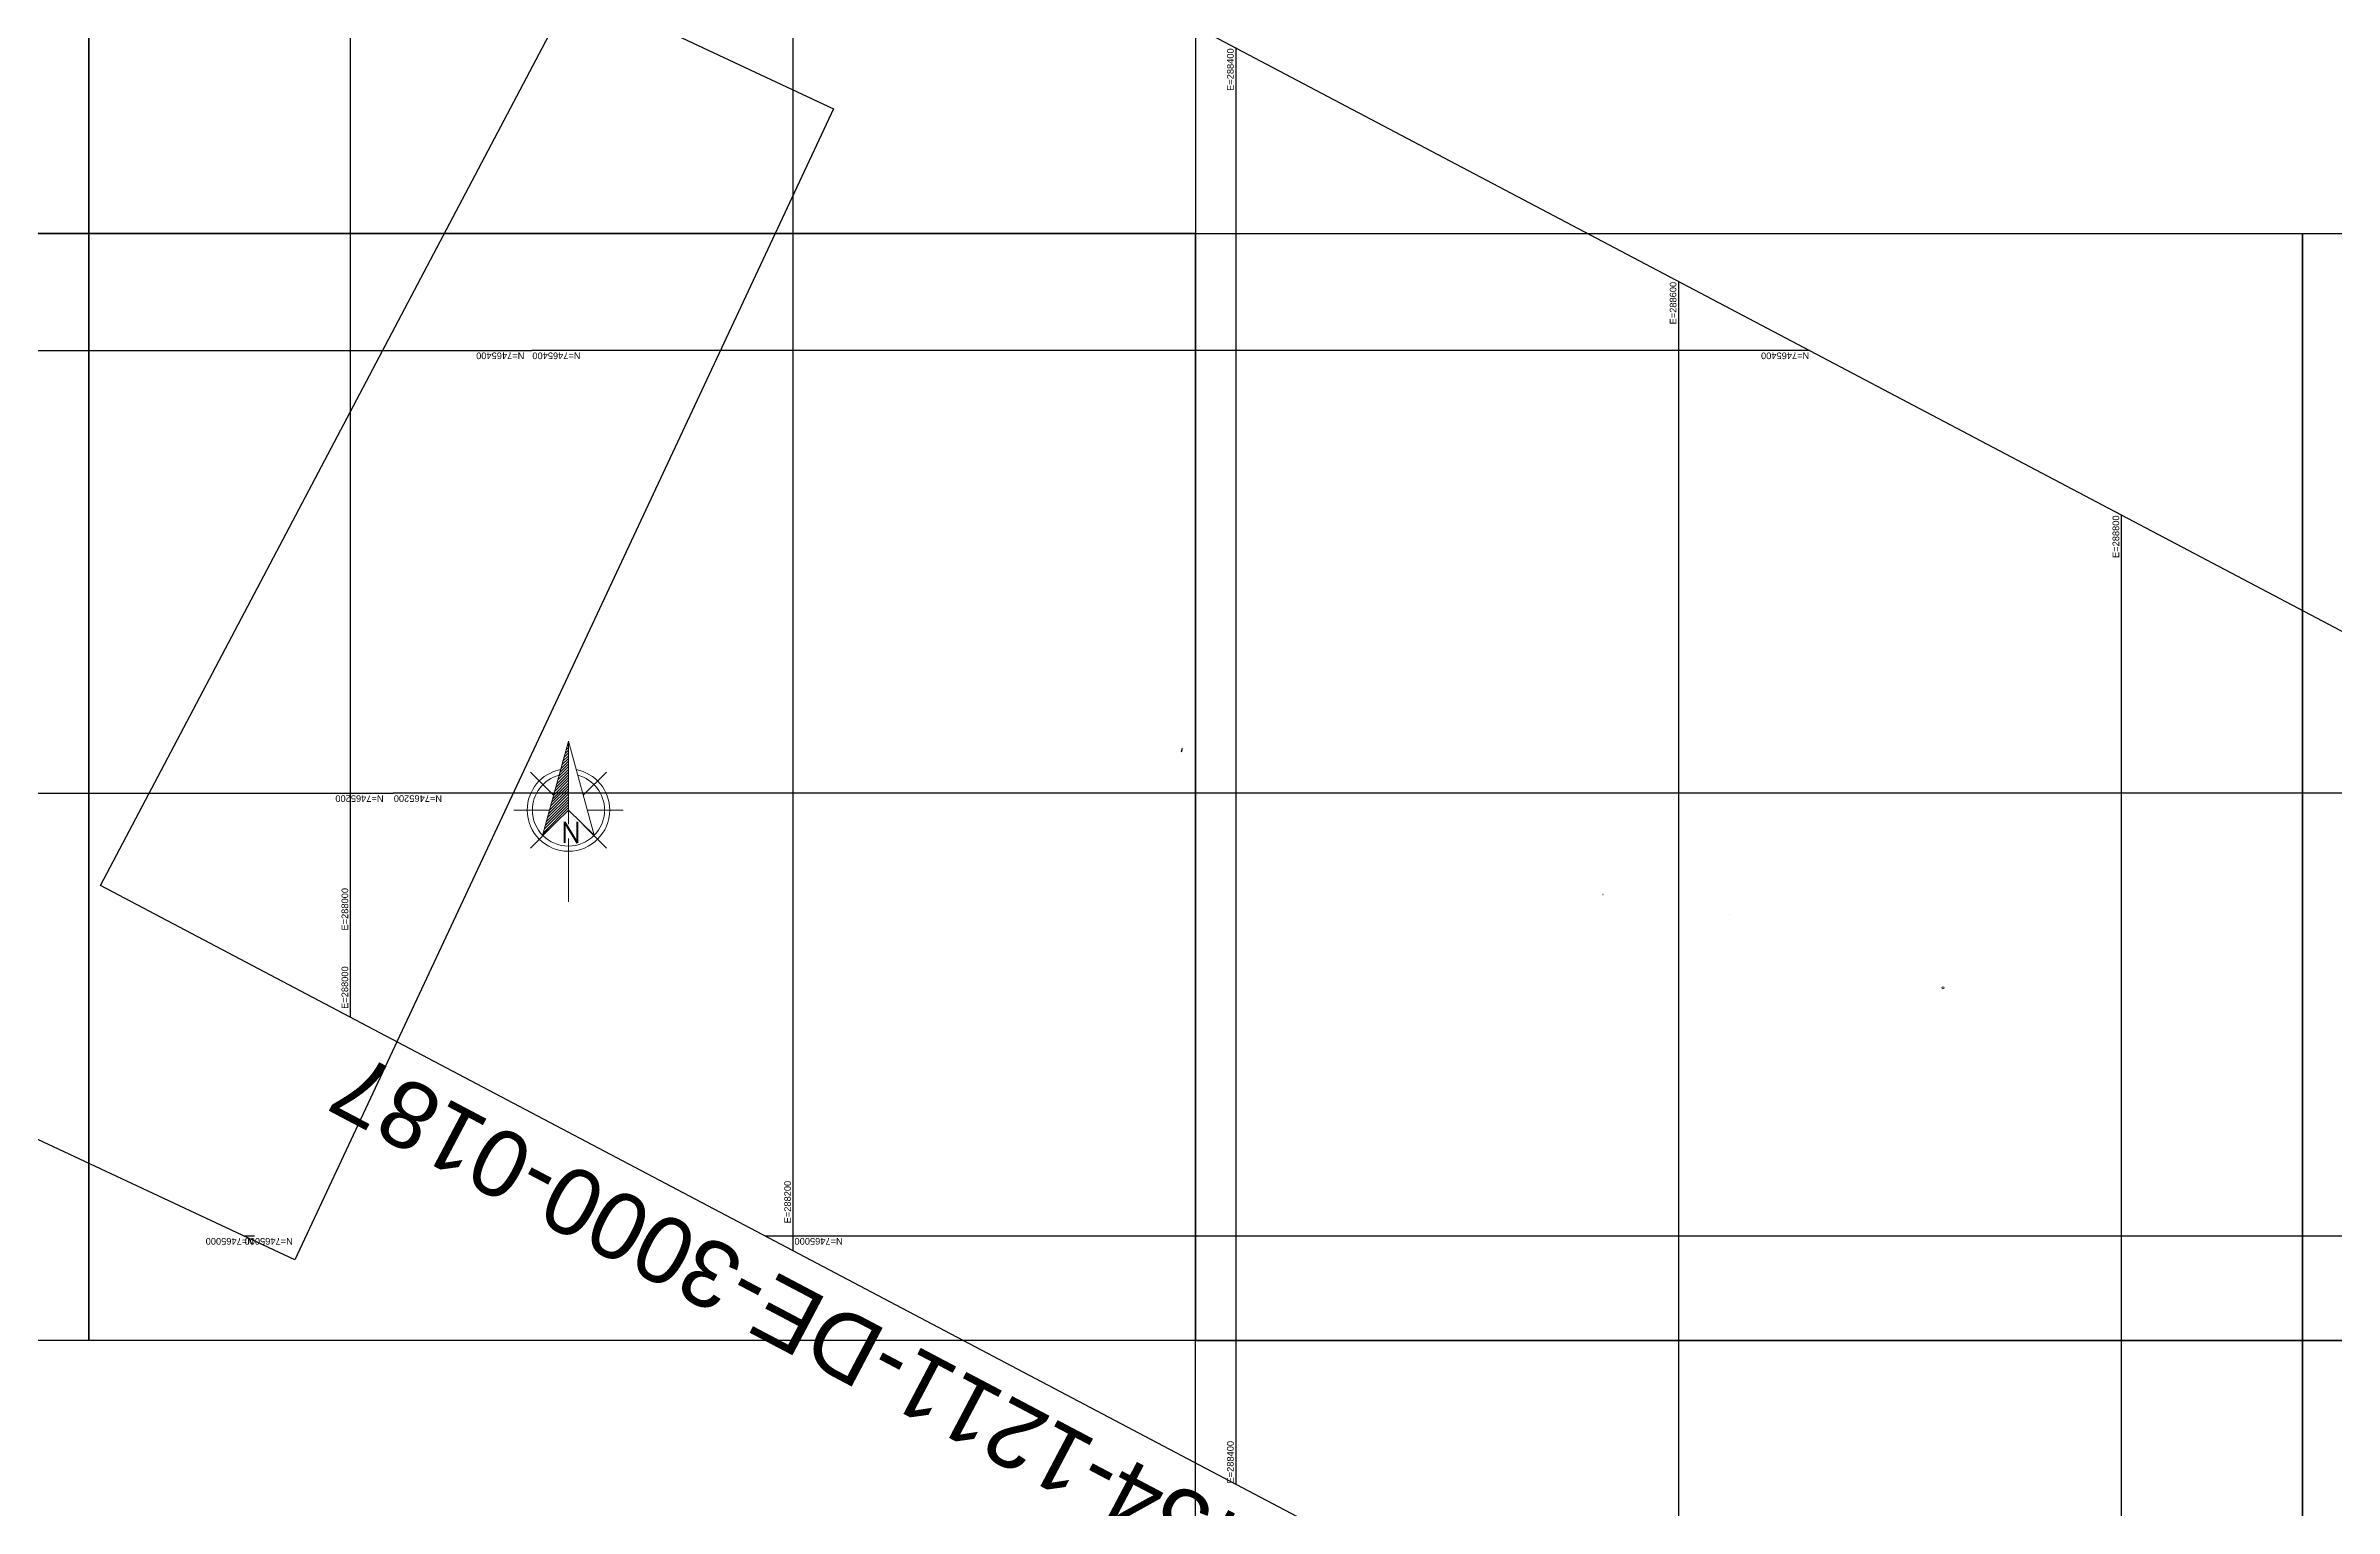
# Model space of a CAD drawing. Header units: metres. Extents: x 286076 to 340267, y 7379330 to 7467005.
# Drawn here: x 287862 to 288896, y 7464877 to 7465538 of the extents above; entities that cross this region are included whole.
import ezdxf
from ezdxf.enums import TextEntityAlignment as Align

# ---------------------------------------------------------------- set-up
doc = ezdxf.new("R2010")
doc.units = ezdxf.units.M
doc.header["$LTSCALE"] = 10
for name, color, linetype in [('A-IMAGENS', 255, 'Continuous'), ('F-MALHA', 8, 'Continuous'), ('f-malha-txt', 8, 'Continuous'), ('U-VT-PLATAFORMA NOVA', 3, 'Continuous')]:
    doc.layers.add(name, color=color, linetype=linetype)
for name, color, linetype, lineweight in [('A-IMAGENS TR-2B', 255, 'Continuous', 0), ('C-ROAD-STAN', 11, 'Continuous', 0), ('VNOR', 2, 'Continuous', 9)]:
    doc.layers.add(name, color=color, linetype=linetype, lineweight=lineweight)
doc.layers.add('A-VIEWPORTS', color=2, linetype='Continuous', plot=False)
doc.styles.add('Arial', font='arial.ttf')
doc.styles.add('R200', font='simplex.shx', dxfattribs={"height": 5})
doc.styles.add('R60', font='arial.ttf', dxfattribs={"height": 1.5})
picture_1 = doc.add_image_def('image1.jpg', size_in_pixel=(5000, 5000))
picture_2 = doc.add_image_def('image3.jpg', size_in_pixel=(5000, 5000))
picture_3 = doc.add_image_def('image5.jpg', size_in_pixel=(5000, 5000))
picture_4 = doc.add_image_def('image6.jpg', size_in_pixel=(5000, 5000))
picture_5 = doc.add_image_def('image7.jpg', size_in_pixel=(5000, 5000))
picture_6 = doc.add_image_def('image8.jpg', size_in_pixel=(5000, 5000))
picture_7 = doc.add_image_def('image11.jpg', size_in_pixel=(5000, 5000))
picture_8 = doc.add_image_def('image19.jpg', size_in_pixel=(5000, 5000))

# ---------------------------------------------------------------- blocks, each defined once
blk = doc.blocks.new('AeccTickTriangle')
at = {"color": 0, "linetype": 'ByBlock', "lineweight": -2}
blk.add_lwpolyline([(0, 1), (-1, 0), (1, 0)], close=True, dxfattribs=at)
at = {"color": 0, "linetype": 'ByBlock', "lineweight": -2, "const_width": 0.0625}
blk.add_lwpolyline([(0, 0, 1), (0, 0, 1)], format="xyb", close=True, dxfattribs=at)
blk = doc.blocks.new('*X50')
at = {"color": 0}
for p, q in [((146.16, -413.87), (147.62, -412.41)), ((146.36, -413.14), (147.62, -411.88)), ((146.55, -412.41), (147.62, -411.35)), ((146.75, -411.68), (147.62, -410.82)), ((146.95, -410.95), (147.62, -410.29)), ((147.15, -410.22), (147.62, -409.76)), ((147.35, -409.49), (147.62, -409.23)), ((147.55, -408.76), (147.62, -408.7)), ((144.36, -420.44), (147.62, -417.18)), ((144.56, -419.71), (147.62, -416.65)), ((144.76, -418.98), (147.62, -416.12)), ((144.96, -418.25), (147.62, -415.59)), ((145.16, -417.52), (147.62, -415.06)), ((145.36, -416.79), (147.62, -414.53)), ((145.56, -416.06), (147.62, -414)), ((145.76, -415.33), (147.62, -413.47)), ((145.96, -414.6), (147.62, -412.94)), ((142.76, -426.28), (147.62, -421.42)), ((142.96, -425.55), (147.62, -420.89)), ((143.16, -424.82), (147.62, -420.36)), ((143.36, -424.09), (147.62, -419.83)), ((143.56, -423.36), (147.62, -419.3)), ((143.76, -422.63), (147.62, -418.77)), ((143.96, -421.9), (147.62, -418.24)), ((144.16, -421.17), (147.62, -417.71))]:
    blk.add_line(p, q, dxfattribs=at)
blk = doc.blocks.new('NORTE')
at = {"layer": 'VNOR'}
for p, q in [((0, 12.98), (0, -2.64)), ((-2.79, 2.79), (-7.15, 7.15)), ((2.79, 2.79), (7.15, 7.15)), ((-3.55, 0), (-10.31, 0)), ((3.55, 0), (10.31, 0)), ((-2.79, -2.79), (-7.15, -7.15)), ((2.79, -2.79), (7.15, -7.15)), ((0, -5.33), (0, -17.3))]:
    blk.add_line(p, q, dxfattribs=at)
blk.add_lwpolyline([(-4.87, -4.81), (0, 12.98), (4.85, -4.75), (0, 0), (-4.87, -4.81)], dxfattribs=at)
for points in [[(-7.76, 0, 1), (7.76, 0, 0.359415), (1.47, 7.62, 1)], [(-1.47, 7.62, 0.359415), (-7.76, 0, 1)]]:
    blk.add_lwpolyline(points, format="xyb", dxfattribs=at)
for start, end in [(105.027, 180), (0, 74.973), (180, 0)]:
    blk.add_arc((0, 0), 6.79, start, end, dxfattribs=at)
at = {"layer": 'VNOR', "xscale": 0.9704247146844865, "yscale": 0.9704247146844865, "zscale": 0.9704247146844865}
blk.add_blockref('*X50', (-143.25, 409.42), dxfattribs=at)
at = {"layer": 'VNOR', "style": 'R200'}
blk.add_attdef('NORTE', (-1.39, -6.14), '', height=3.93, dxfattribs=at)

msp = doc.modelspace()

# ---------------------------------------------------------------- linework, layer by layer
at = {"layer": 'A-IMAGENS TR-2B', "ltscale": 0.05}
msp.add_circle((288719.5, 7465112.1), 0.52, dxfattribs=at)
at = {"layer": 'A-VIEWPORTS', "color": 2, "linetype": 'Continuous', "lineweight": -3}
for points in [[(287975, 7464989.2), (286752.8, 7465561.5), (286996.2, 7466081.3), (288218.3, 7465509.1)], [(289080.8, 7464528.8), (287887.2, 7465158.3), (288155, 7465666), (289348.6, 7465036.5)]]:
    msp.add_lwpolyline(points, close=True, dxfattribs=at)
at = {"layer": 'F-MALHA'}
for p, q in [((288200, 7465642.3), (288200, 7464993.4)), ((288000, 7465611.3), (288000, 7465138.1)), ((288400, 7465536.8), (288400, 7464887.9)), ((288600, 7465431.3), (288600, 7464782.4)), ((287097.7, 7465400), (288082, 7465400)), ((288659.4, 7465400), (288082, 7465400)), ((288800, 7465325.8), (288800, 7464676.9)), ((287524.8, 7465200), (288019.4, 7465200)), ((289038.6, 7465200), (288019.4, 7465200)), ((288000, 7465138.1), (288000, 7465098.9)), ((287952, 7465000), (287956.8, 7465000)), ((288187.4, 7465000), (289295, 7465000))]:
    msp.add_line(p, q, dxfattribs=at)
at = {"layer": 'U-VT-PLATAFORMA NOVA'}
msp.add_line((288375.9, 7465220.2), (288375.4, 7465218.6), dxfattribs=at)

# ---------------------------------------------------------------- block references
at = {"layer": 'C-ROAD-STAN', "color": 11, "linetype": 'Continuous', "lineweight": -3, "xscale": 0.02999999999999999, "yscale": 0.02999999999999999, "zscale": 0.02999999999999999}
for p in [(288565.9, 7465154.3), (288623.1, 7465145.4)]:
    msp.add_blockref('AeccTickTriangle', p, dxfattribs=at)
at = {"layer": 'VNOR', "xscale": 2.4, "yscale": 2.4, "zscale": 2.4}
msp.add_blockref('NORTE', (288098.6, 7465192.4), dxfattribs=at).add_auto_attribs({'NORTE': 'N'})

# ---------------------------------------------------------------- texts
at = {"layer": 'A-VIEWPORTS', "color": 2, "linetype": 'Continuous', "lineweight": -3, "insert": (288478.7, 7464833.4), "char_height": 30, "attachment_point": 8, "rotation": 152.1905, "style": 'Arial'}
msp.add_mtext('P01454-1211-DE-3000-0182P01454-1211-DE-3000-0187', dxfattribs=at)
at = {"layer": 'f-malha-txt', "style": 'R60'}
for s, rotation, p in [('E=288400', 90, (288400, 7465536.5)), ('E=288600', 90, (288600, 7465431)), ('N=7465400', 180, (288082.3, 7465400)), ('E=288800', 90, (288800, 7465325.5)), ('N=7465200', 180, (288019.7, 7465200)), ('E=288000', 90, (288000, 7465157.2)), ('N=7465000', 180, (287952.3, 7465000)), ('N=7465000', 180, (288200.7, 7465000))]:
    msp.add_text(s, height=3, rotation=rotation, dxfattribs=at).set_placement(p, align=Align.BOTTOM_RIGHT)
for s, rotation, p in [('N=7465400', 180, (288078.7, 7465400)), ('N=7465400', 180, (288659.1, 7465400)), ('N=7465200', 180, (288015.1, 7465200)), ('E=288000', 90, (288000, 7465102.6)), ('E=288200', 90, (288200, 7465005.7)), ('N=7465000', 180, (287956.5, 7465000)), ('E=288400', 90, (288400, 7464888.2))]:
    msp.add_text(s, height=3, rotation=rotation, dxfattribs=at).set_placement(p, align=Align.BOTTOM_LEFT)

# ---------------------------------------------------------------- pictures from other files: only their frames are drawn
at = {"layer": 'A-IMAGENS', "transparency": 33554687}
image = msp.add_image(picture_1, insert=(287381.9, 7465452.8), size_in_units=(500, 500), dxfattribs=dict(at, brightness=90))
image.dxf.flags = 7
at = {"layer": 'A-IMAGENS'}
image = msp.add_image(picture_5, insert=(287881.9, 7465452.8), size_in_units=(500, 500), dxfattribs=dict(at, brightness=90))
image.dxf.flags = 7
at = {"layer": 'A-IMAGENS', "transparency": 33554687}
image = msp.add_image(picture_2, insert=(287381.9, 7464952.8), size_in_units=(500, 500), dxfattribs=dict(at, brightness=90))
image.dxf.flags = 7
image = msp.add_image(picture_4, insert=(287881.9, 7464952.8), size_in_units=(500, 500), dxfattribs=dict(at, brightness=90))
image.dxf.flags = 7
image = msp.add_image(picture_3, insert=(288381.9, 7464952.8), size_in_units=(500, 500), dxfattribs=dict(at, brightness=90))
image.dxf.flags = 7
image = msp.add_image(picture_8, insert=(288881.9, 7464952.8), size_in_units=(500, 500), dxfattribs=dict(at, brightness=90))
image.dxf.flags = 7
image = msp.add_image(picture_6, insert=(288381.9, 7464452.8), size_in_units=(500, 500), dxfattribs=dict(at, brightness=90))
image.dxf.flags = 7
image = msp.add_image(picture_7, insert=(288881.9, 7464452.8), size_in_units=(500, 500), dxfattribs=dict(at, brightness=90))
image.dxf.flags = 7

doc.saveas('drawing.dxf')
